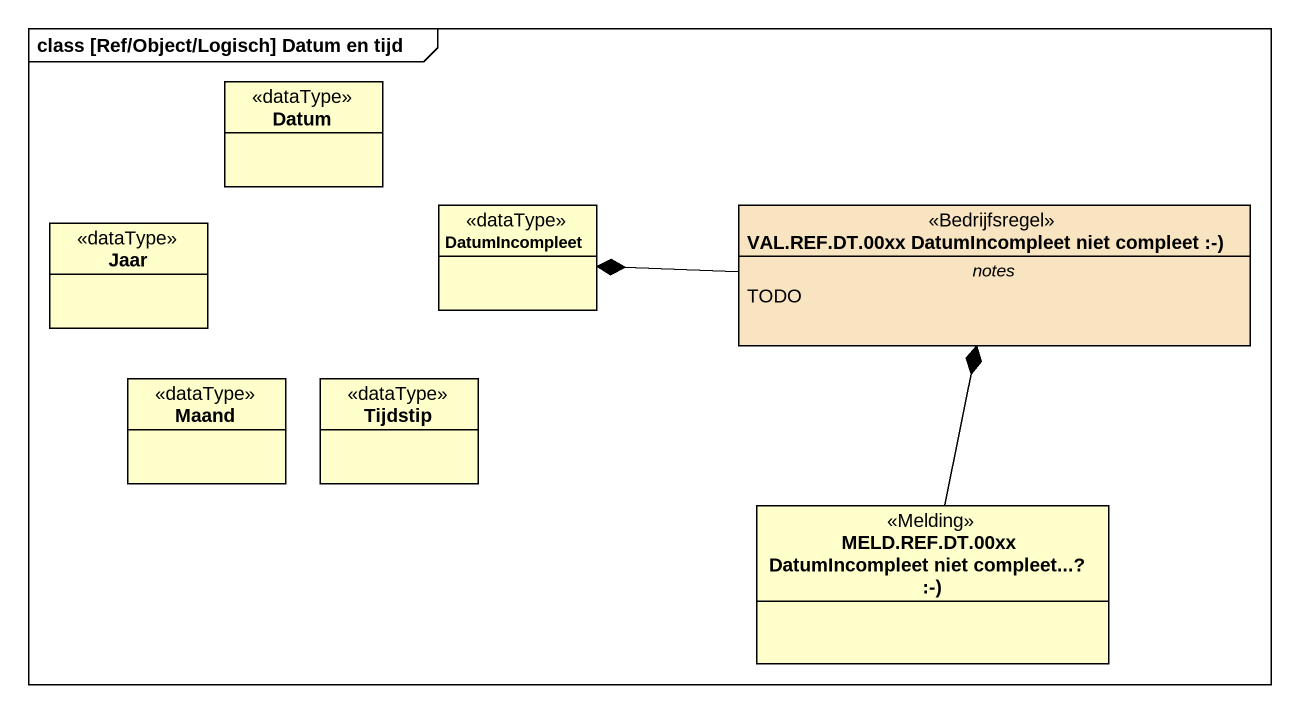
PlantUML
@startuml
mainframe class [Ref/Object/Logisch] Datum en tijd
hide circle
hide empty members
class Datum <<dataType>>
class DatumIncompleet <<dataType>>
class "VAL.REF.DT.00xx DatumIncompleet niet compleet :-)" as VAL_REF_DT_00xx <<Bedrijfsregel>> #F8E4C0 {
  -- notes --
  TODO
}
class Jaar <<dataType>>
class Maand <<dataType>>
class Tijdstip <<dataType>>
class "MELD.REF.DT.00xx DatumIncompleet niet compleet...? :-)" as MELD_REF_DT_00xx <<Melding>>
VAL_REF_DT_00xx -left-* DatumIncompleet
MELD_REF_DT_00xx -up-* VAL_REF_DT_00xx
@enduml
